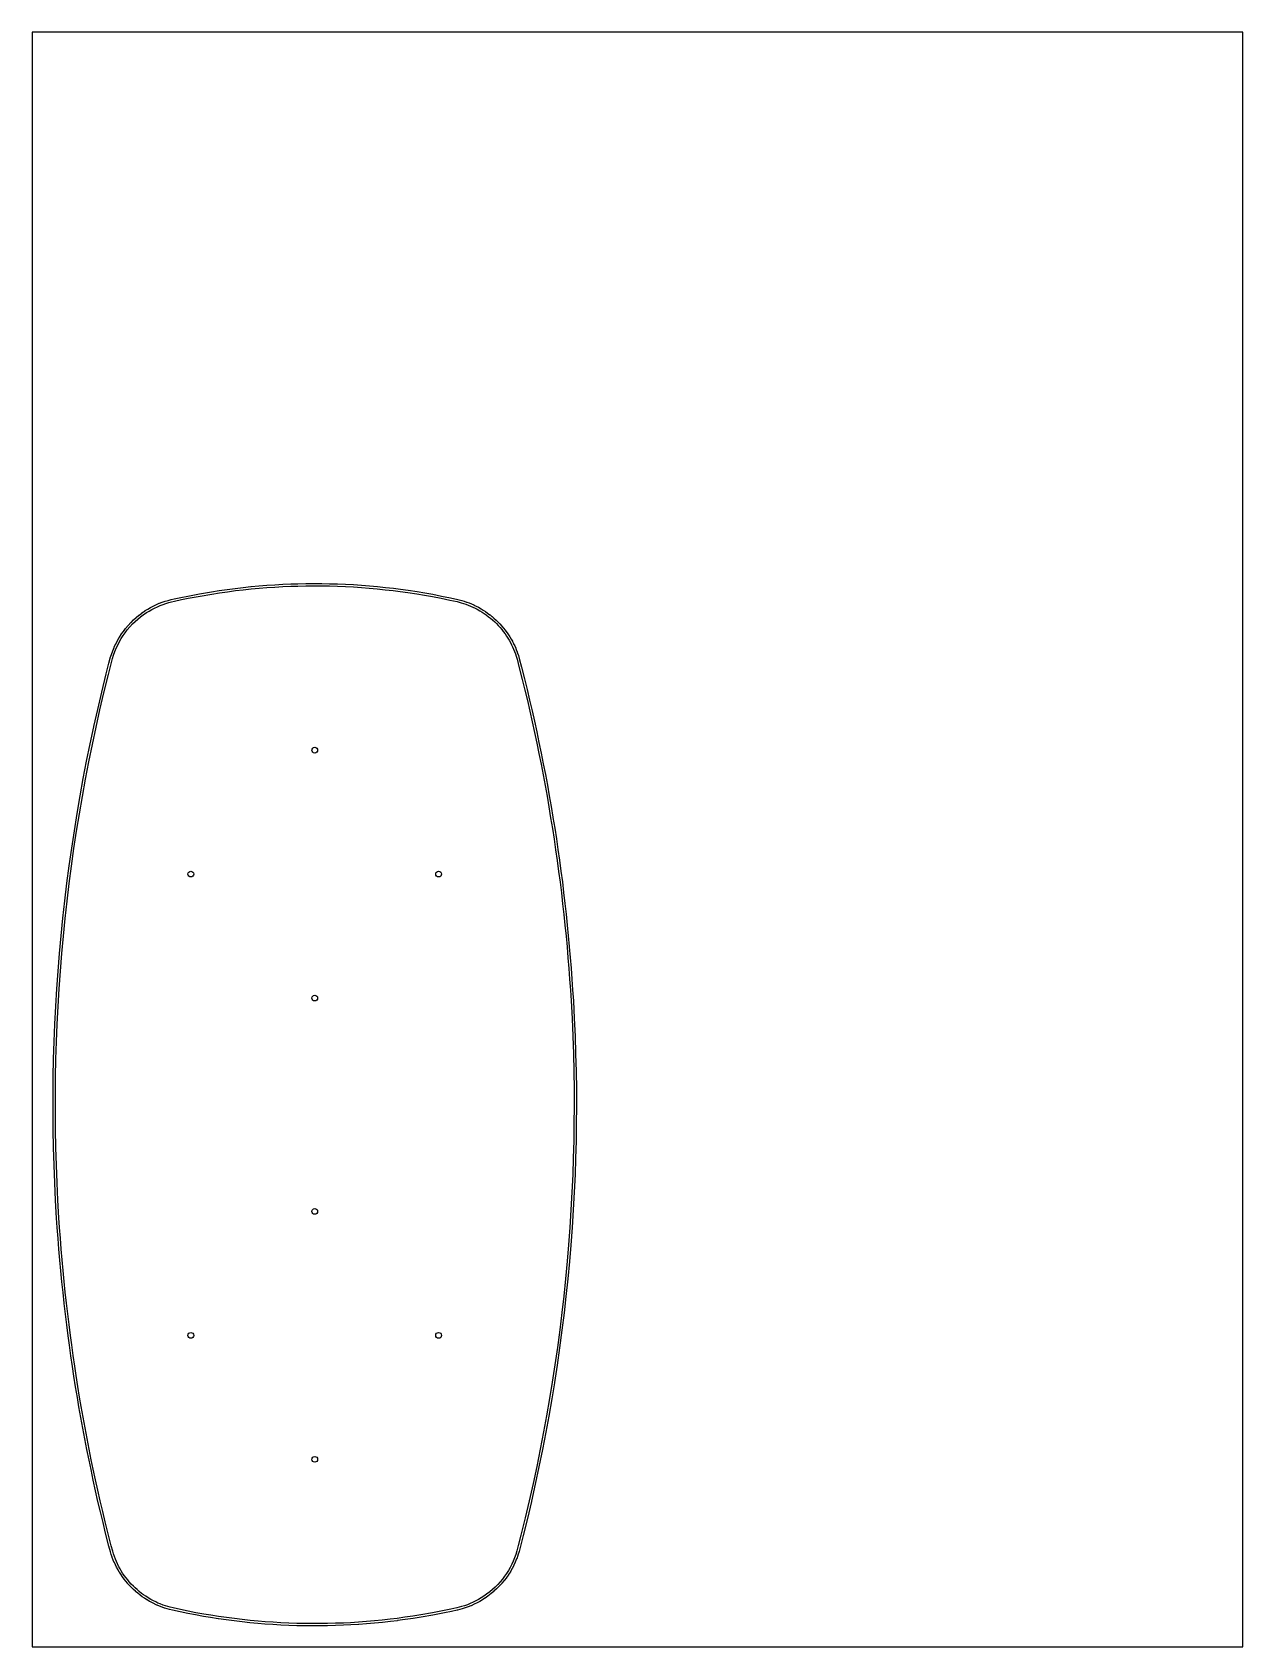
# Model space of a CAD drawing. Header units: millimetres. Extents: x 0 to 2100, y 0 to 2800.
import ezdxf

# ---------------------------------------------------------------- set-up
doc = ezdxf.new("R2010")
doc.units = ezdxf.units.MM
for name, color, linetype in [('AYAK_DELIK_D10x14', 6, 'Continuous'), ('KESIM_T8_DIS4', 5, 'Continuous'), ('PLAKA', 8, 'Continuous'), ('TABLA_NET_V91_Z4', 1, 'Continuous')]:
    doc.layers.add(name, color=color, linetype=linetype)

msp = doc.modelspace()

# ---------------------------------------------------------------- linework, layer by layer
at = {"layer": 'AYAK_DELIK_D10x14'}
for centre in [(490, 1555), (275, 1340), (705, 1340), (490, 1125), (490, 755), (275, 540), (705, 540), (490, 325)]:
    msp.add_circle(centre, 5, dxfattribs=at)
at = {"layer": 'KESIM_T8_DIS4'}
msp.add_lwpolyline([(243.5, 63.2), (243.4, 63.3), (238.3, 64.5), (238.2, 64.5), (234, 65.7), (233.9, 65.7), (229.8, 67), (229.6, 67.1), (225.6, 68.5), (225.4, 68.5), (220.6, 70.4), (220.5, 70.4), (216.5, 72.1), (216.3, 72.2), (212.4, 74), (212.3, 74.1), (207.6, 76.4), (207.5, 76.4), (203.7, 78.5), (203.6, 78.6), (199.1, 81.2), (199, 81.3), (194.6, 84.1), (194.5, 84.2), (190.9, 86.6), (190.8, 86.7), (187.3, 89.3), (187.2, 89.4), (183.2, 92.6), (183, 92.7), (179.1, 96), (179, 96.1), (175.8, 99), (175.7, 99.1), (172.6, 102.1), (172.5, 102.2), (168.9, 106), (168.8, 106.1), (165.3, 109.9), (165.2, 110), (162.4, 113.4), (162.3, 113.5), (159.7, 116.9), (159.6, 117), (156.5, 121.2), (156.4, 121.3), (153.5, 125.6), (153.4, 125.7), (151.1, 129.4), (151, 129.5), (148.8, 133.2), (148.8, 133.3), (146.3, 137.9), (146.2, 138), (144.3, 141.9), (144.2, 142), (142.4, 145.9), (142.3, 146), (140.6, 150), (140.6, 150.1), (138.7, 155), (138.7, 155.1), (137, 160), (136.9, 160.2), (135.6, 164.3), (135.6, 164.4), (135.6, 164.4), (133, 174.2), (133, 174.2), (127.2, 197), (127.2, 197.1), (122.7, 215.4), (122.7, 215.4), (118.3, 233.7), (118.3, 233.7), (114, 252), (114, 252.1), (109.9, 270.4), (109.9, 270.4), (105.8, 288.8), (105.8, 288.8), (101.9, 307.2), (101.9, 307.3), (98.5, 323.4), (98.5, 323.4), (94.8, 341.9), (94.8, 341.9), (91.2, 360.4), (91.2, 360.4), (87.7, 378.9), (87.7, 378.9), (84.3, 397.4), (84.3, 397.4), (81, 416), (81, 416), (78.3, 432.2), (78.3, 432.3), (75.2, 450.8), (75.2, 450.9), (72.3, 469.5), (72.3, 469.5), (69.8, 485.8), (69.8, 485.8), (67, 504.4), (67, 504.4), (64.4, 523.1), (64.4, 523.1), (62.2, 539.4), (62.2, 539.4), (59.8, 558.1), (59.8, 558.1), (57.5, 576.8), (57.5, 576.8), (55.4, 595.5), (55.4, 595.6), (53.3, 614.3), (53.3, 614.3), (51.4, 633), (51.4, 633), (49.6, 651.8), (49.6, 651.8), (47.8, 670.5), (47.8, 670.6), (46.2, 689.3), (46.2, 689.3), (44.8, 708.1), (44.8, 708.1), (43.4, 726.9), (43.4, 726.9), (42.3, 743.4), (42.3, 743.4), (40.5, 773.9), (40.5, 774), (39, 804.5), (39, 804.6), (37.8, 835.1), (37.8, 835.2), (36.9, 865.7), (36.9, 865.8), (36.3, 896.3), (36.3, 896.4), (36, 927), (36, 927), (36.1, 957.6), (36.1, 957.6), (36.4, 988.2), (36.4, 988.3), (37, 1018.8), (37, 1018.9), (38, 1049.4), (38, 1049.5), (39.2, 1080), (39.2, 1080.1), (40.7, 1110.6), (40.7, 1110.7), (42.6, 1141.2), (42.6, 1141.2), (44.8, 1171.8), (44.8, 1171.8), (47.2, 1202.3), (47.2, 1202.3), (50, 1232.8), (50, 1232.8), (53.1, 1263.3), (53.1, 1263.3), (56.4, 1293.7), (56.4, 1293.7), (60.1, 1324.1), (60.1, 1324.1), (64.1, 1354.5), (64.1, 1354.5), (68.4, 1384.8), (68.4, 1384.8), (73, 1415.1), (73, 1415.1), (77.8, 1445.3), (77.9, 1445.3), (83, 1475.5), (83, 1475.5), (88.5, 1505.6), (88.5, 1505.6), (94.3, 1535.7), (94.3, 1535.7), (100.4, 1565.7), (100.4, 1565.7), (106.8, 1595.6), (106.8, 1595.7), (113.5, 1625.5), (113.5, 1625.6), (120.5, 1655.4), (120.5, 1655.4), (128.3, 1687.4), (128.3, 1687.4), (133, 1705.7), (133, 1705.7), (135.3, 1714.7), (135.4, 1714.8), (135.4, 1714.9), (137.2, 1720.7), (137.2, 1720.8), (137.2, 1720.8), (139.6, 1727.4), (139.6, 1727.5), (139.7, 1727.5), (142, 1733.1), (142, 1733.2), (142, 1733.3), (144.6, 1738.8), (144.6, 1738.9), (144.7, 1739), (147.9, 1745.1), (147.9, 1745.2), (148, 1745.3), (151, 1750.5), (151.1, 1750.6), (151.1, 1750.7), (154.4, 1755.8), (154.4, 1755.8), (154.5, 1755.9), (158, 1760.9), (158, 1761), (158.1, 1761), (161.8, 1765.8), (161.8, 1765.9), (161.9, 1766), (166.3, 1771.3), (166.4, 1771.3), (166.5, 1771.4), (171.2, 1776.5), (171.3, 1776.6), (171.3, 1776.6), (175.7, 1780.9), (175.7, 1780.9), (175.8, 1781), (180.3, 1785), (180.4, 1785.1), (180.4, 1785.1), (185.1, 1789), (185.2, 1789.1), (185.3, 1789.1), (190.1, 1792.8), (190.2, 1792.8), (190.2, 1792.9), (196, 1796.8), (196, 1796.8), (196.1, 1796.9), (200.5, 1799.6), (200.7, 1799.7), (205.2, 1802.3), (205.3, 1802.4), (209.9, 1804.8), (210, 1804.8), (210, 1804.8), (215.5, 1807.4), (215.6, 1807.5), (215.7, 1807.5), (220.4, 1809.6), (220.6, 1809.6), (225.4, 1811.5), (225.6, 1811.5), (230.5, 1813.2), (230.6, 1813.3), (235.6, 1814.8), (235.7, 1814.8), (240.8, 1816.1), (240.9, 1816.2), (246.1, 1817.3), (246.1, 1817.3), (258, 1819.9), (258, 1819.9), (269.8, 1822.3), (269.9, 1822.3), (290.2, 1826.2), (290.3, 1826.2), (310.7, 1829.7), (310.8, 1829.7), (324.4, 1831.8), (324.5, 1831.8), (338.1, 1833.7), (338.2, 1833.7), (351.9, 1835.5), (351.9, 1835.5), (365.6, 1837.1), (365.7, 1837.1), (379.4, 1838.6), (379.5, 1838.6), (393.2, 1839.8), (393.3, 1839.8), (406.8, 1840.9), (406.9, 1840.9), (420.6, 1841.9), (420.7, 1841.9), (434.5, 1842.6), (434.5, 1842.6), (448.3, 1843.2), (448.4, 1843.2), (460.6, 1843.6), (460.7, 1843.6), (474.5, 1843.9), (474.5, 1843.9), (488.4, 1844), (488.4, 1844), (502.2, 1843.9), (502.3, 1843.9), (515.8, 1843.7), (515.9, 1843.7), (529.7, 1843.3), (529.7, 1843.3), (543.5, 1842.7), (543.6, 1842.7), (557.4, 1842), (557.4, 1842), (571.2, 1841.1), (571.2, 1841.1), (585, 1840), (585.1, 1840), (598.8, 1838.7), (598.9, 1838.7), (612.6, 1837.3), (612.6, 1837.3), (626.4, 1835.7), (626.4, 1835.7), (638.6, 1834.2), (638.6, 1834.2), (652.3, 1832.3), (652.4, 1832.3), (667.5, 1830), (667.6, 1830), (681.2, 1827.7), (681.2, 1827.7), (694.8, 1825.3), (694.9, 1825.3), (710.1, 1822.3), (710.2, 1822.3), (725.4, 1819.2), (725.4, 1819.2), (738.2, 1816.4), (738.3, 1816.3), (738.4, 1816.3), (745.1, 1814.6), (745.2, 1814.5), (745.2, 1814.5), (749.4, 1813.3), (749.5, 1813.2), (753.6, 1811.8), (753.7, 1811.8), (757.8, 1810.3), (757.9, 1810.2), (761.9, 1808.6), (762, 1808.5), (766, 1806.8), (766.1, 1806.7), (770, 1804.8), (770.1, 1804.8), (773.9, 1802.8), (774.1, 1802.7), (778.6, 1800.2), (778.7, 1800.1), (782.4, 1797.8), (782.5, 1797.8), (786.1, 1795.4), (786.2, 1795.3), (789.8, 1792.8), (789.9, 1792.8), (794.1, 1789.6), (794.2, 1789.6), (797.5, 1786.9), (797.6, 1786.8), (800.9, 1784), (801, 1783.9), (804.9, 1780.4), (805, 1780.3), (808.1, 1777.2), (808.1, 1777.1), (811.1, 1774), (811.2, 1773.9), (814.7, 1770.1), (814.8, 1770), (817.6, 1766.6), (817.7, 1766.5), (820.3, 1763.1), (820.4, 1763), (823.5, 1758.8), (823.6, 1758.7), (826, 1755.2), (826.1, 1755.1), (828.4, 1751.4), (828.5, 1751.3), (830.7, 1747.6), (830.8, 1747.5), (832.9, 1743.7), (832.9, 1743.6), (834.9, 1739.7), (835, 1739.6), (836.9, 1735.7), (836.9, 1735.6), (838.7, 1731.6), (838.7, 1731.5), (840.3, 1727.5), (840.4, 1727.4), (841.9, 1723.3), (841.9, 1723.2), (843.3, 1719.1), (843.4, 1719), (844.9, 1714), (844.9, 1713.9), (844.9, 1713.9), (848.8, 1698.9), (848.8, 1698.9), (853.9, 1678.4), (853.9, 1678.4), (858.4, 1660.1), (858.4, 1660), (862.8, 1641.7), (862.8, 1641.7), (867, 1623.4), (867, 1623.3), (871.2, 1605), (871.2, 1605), (875.2, 1586.6), (875.2, 1586.6), (879.1, 1568.1), (879.1, 1568.1), (882.9, 1549.7), (882.9, 1549.7), (886.6, 1531.2), (886.6, 1531.2), (890.1, 1512.7), (890.1, 1512.7), (893.6, 1494.2), (893.6, 1494.1), (896.9, 1475.6), (896.9, 1475.6), (900.2, 1457), (900.2, 1457), (903.3, 1438.5), (903.3, 1438.4), (906.3, 1419.9), (906.3, 1419.8), (909.2, 1401.2), (909.2, 1401.2), (911.9, 1382.6), (911.9, 1382.6), (914.6, 1363.9), (914.6, 1363.9), (917.1, 1345.3), (917.2, 1345.2), (919.6, 1326.6), (919.6, 1326.5), (921.9, 1307.9), (921.9, 1307.8), (924.1, 1289.1), (924.1, 1289.1), (926.2, 1270.4), (926.2, 1270.4), (928.1, 1251.7), (928.1, 1251.6), (930, 1232.9), (930, 1232.9), (931.7, 1214.2), (931.7, 1214.1), (933.4, 1195.4), (933.4, 1195.4), (934.9, 1176.6), (934.9, 1176.6), (936.3, 1157.8), (936.3, 1157.8), (937.5, 1139), (937.5, 1139), (938.7, 1120.2), (938.7, 1120.2), (940.4, 1089.6), (940.4, 1089.6), (941.7, 1059), (941.7, 1059), (942.7, 1028.4), (942.7, 1028.4), (943.5, 997.8), (943.5, 997.7), (943.9, 967.2), (943.9, 967.1), (944, 936.5), (944, 936.5), (943.8, 908.3), (943.8, 908.2), (943.4, 877.6), (943.4, 877.6), (942.6, 847), (942.6, 847), (941.6, 818.8), (941.6, 818.7), (940.2, 788.2), (940.2, 788.1), (938.6, 757.6), (938.6, 757.6), (936.6, 727), (936.6, 727), (934.3, 696.5), (934.3, 696.5), (932, 668.3), (932, 668.3), (929.1, 637.8), (929.1, 637.8), (925.9, 607.4), (925.9, 607.3), (922.7, 579.3), (922.7, 579.3), (919, 548.9), (919, 548.9), (914.9, 518.5), (914.9, 518.5), (910.6, 488.2), (910.6, 488.2), (905.9, 458), (905.9, 457.9), (901.4, 430.1), (901.4, 430), (896.1, 399.9), (896.1, 399.8), (891, 372.1), (891, 372), (885.2, 342), (885.2, 342), (879.1, 312), (879.1, 312), (872.7, 282.1), (872.7, 282), (866, 252.2), (866, 252.1), (859, 222.4), (859, 222.3), (851.7, 192.6), (851.7, 192.6), (847, 174.3), (847, 174.3), (844.7, 165.3), (844.6, 165.2), (844.6, 165.1), (842.5, 158.5), (842.5, 158.4), (842.5, 158.3), (840.4, 152.6), (840.4, 152.5), (840.3, 152.5), (838, 146.9), (838, 146.8), (838, 146.7), (835.4, 141.2), (835.4, 141.1), (835.3, 141), (832.5, 135.7), (832.5, 135.6), (832.5, 135.5), (829.4, 130.2), (829.4, 130.2), (829.4, 130.1), (826.1, 125), (826.1, 124.9), (826, 124.8), (822.6, 119.8), (822.5, 119.8), (822.5, 119.7), (818.8, 114.9), (818.7, 114.8), (818.7, 114.7), (814.8, 110.1), (814.8, 110), (814.7, 109.9), (810.6, 105.4), (810.6, 105.4), (810.5, 105.3), (805.6, 100.4), (805.6, 100.3), (805.5, 100.2), (801, 96.1), (801, 96.1), (800.9, 96), (796.3, 92.1), (796.2, 92.1), (796.1, 92), (790.6, 87.8), (790.6, 87.7), (790.5, 87.7), (785.5, 84.2), (785.4, 84.2), (785.4, 84.1), (781, 81.3), (780.9, 81.2), (776.4, 78.6), (776.3, 78.5), (771.7, 76), (771.6, 76), (766.9, 73.7), (766.8, 73.6), (766.8, 73.6), (761.2, 71.1), (761.1, 71.1), (761.1, 71.1), (756.2, 69.1), (756.1, 69.1), (751.2, 67.3), (751.1, 67.3), (746.1, 65.7), (746, 65.7), (741.8, 64.5), (741.7, 64.5), (737.5, 63.5), (737.4, 63.4), (727.1, 61.2), (727.1, 61.2), (715.3, 58.7), (715.2, 58.7), (695.1, 54.8), (695, 54.8), (674.6, 51.2), (674.6, 51.2), (660.9, 49), (660.9, 49), (647.2, 47), (647.2, 47), (633.5, 45.2), (633.4, 45.1), (621.2, 43.7), (621.2, 43.6), (607.5, 42.1), (607.4, 42.1), (593.9, 40.8), (593.8, 40.8), (580.1, 39.6), (580, 39.6), (566.3, 38.6), (566.2, 38.6), (552.4, 37.7), (552.4, 37.7), (540.1, 37.1), (540.1, 37.1), (526.3, 36.6), (526.2, 36.6), (512.4, 36.2), (512.4, 36.2), (498.8, 36), (498.7, 36), (484.9, 36), (484.9, 36), (472.6, 36.1), (472.5, 36.1), (458.7, 36.4), (458.7, 36.4), (444.9, 36.9), (444.9, 36.9), (431.1, 37.5), (431, 37.5), (417.4, 38.3), (417.4, 38.3), (403.6, 39.3), (403.6, 39.3), (391.3, 40.3), (391.3, 40.3), (377.5, 41.6), (377.5, 41.6), (364, 43.1), (363.9, 43.1), (350.2, 44.7), (350.2, 44.7), (336.5, 46.5), (336.4, 46.5), (322.8, 48.5), (322.7, 48.5), (309.1, 50.6), (309, 50.6), (296.9, 52.6), (296.9, 52.6), (283.3, 55.1), (283.2, 55.1), (269.9, 57.7), (269.8, 57.7), (256.3, 60.5), (256.3, 60.5)], close=True, dxfattribs=at)
at = {"layer": 'PLAKA'}
msp.add_lwpolyline([(2100, 0), (2100, 2800), (0, 2800), (0, 0)], close=True, dxfattribs=at)
at = {"layer": 'TABLA_NET_V91_Z4'}
msp.add_lwpolyline([(244.3, 67.2), (239.3, 68.4), (235.1, 69.5), (231, 70.8), (226.9, 72.3), (222, 74.1), (218, 75.8), (214.1, 77.6), (209.4, 80), (205.6, 82), (201.2, 84.7), (196.8, 87.5), (193.2, 89.9), (189.7, 92.5), (185.6, 95.7), (181.7, 99.1), (178.5, 102), (175.4, 105), (171.7, 108.7), (168.3, 112.6), (165.5, 115.9), (162.8, 119.3), (159.7, 123.5), (156.8, 127.8), (154.5, 131.5), (152.3, 135.2), (149.8, 139.8), (147.8, 143.7), (146, 147.6), (144.3, 151.6), (142.4, 156.4), (140.7, 161.3), (139.5, 165.5), (136.9, 175.2), (131.1, 198), (126.6, 216.3), (122.2, 234.6), (117.9, 252.9), (113.8, 271.3), (109.7, 289.7), (105.8, 308.1), (102.4, 324.2), (98.7, 342.7), (95.1, 361.1), (91.6, 379.6), (88.2, 398.1), (85, 416.7), (82.2, 432.9), (79.1, 451.5), (76.2, 470.1), (73.7, 486.4), (71, 505), (68.4, 523.6), (66.2, 539.9), (63.8, 558.6), (61.5, 577.3), (59.4, 596), (57.3, 614.7), (55.4, 633.4), (53.5, 652.2), (51.8, 670.9), (50.2, 689.7), (48.8, 708.4), (47.4, 727.2), (46.3, 743.6), (44.5, 774.2), (43, 804.7), (41.8, 835.3), (40.9, 865.8), (40.3, 896.4), (40, 927), (40.1, 957.6), (40.4, 988.2), (41, 1018.8), (41.9, 1049.3), (43.2, 1079.9), (44.7, 1110.4), (46.6, 1141), (48.7, 1171.5), (51.2, 1202), (54, 1232.4), (57, 1262.8), (60.4, 1293.2), (64.1, 1323.6), (68.1, 1353.9), (72.3, 1384.2), (76.9, 1414.5), (81.8, 1444.7), (87, 1474.8), (92.5, 1504.9), (98.2, 1534.9), (104.3, 1564.9), (110.7, 1594.8), (117.4, 1624.7), (124.4, 1654.4), (132.2, 1686.4), (136.8, 1704.7), (139.2, 1713.7), (141, 1719.5), (143.4, 1726), (145.7, 1731.6), (148.2, 1737.1), (151.4, 1743.3), (154.5, 1748.5), (157.8, 1753.6), (161.2, 1758.6), (164.9, 1763.4), (169.4, 1768.7), (174.1, 1773.8), (178.5, 1778), (183, 1782.1), (187.7, 1785.9), (192.5, 1789.6), (198.2, 1793.5), (202.6, 1796.2), (207.2, 1798.8), (211.8, 1801.2), (217.2, 1803.8), (222, 1805.9), (226.9, 1807.7), (231.8, 1809.4), (236.8, 1810.9), (241.8, 1812.3), (247, 1813.4), (258.8, 1816), (270.6, 1818.4), (291, 1822.3), (311.4, 1825.7), (325, 1827.8), (338.7, 1829.8), (352.4, 1831.6), (366.1, 1833.2), (379.8, 1834.6), (393.6, 1835.9), (407.1, 1836.9), (420.9, 1837.9), (434.7, 1838.6), (448.5, 1839.2), (460.8, 1839.6), (474.6, 1839.9), (488.4, 1840), (502.2, 1839.9), (515.8, 1839.7), (529.6, 1839.3), (543.4, 1838.7), (557.2, 1838), (570.9, 1837.1), (584.7, 1836), (598.4, 1834.8), (612.2, 1833.3), (625.9, 1831.8), (638.1, 1830.2), (651.8, 1828.3), (666.9, 1826), (680.5, 1823.7), (694.1, 1821.3), (709.4, 1818.4), (724.6, 1815.3), (737.4, 1812.5), (744.1, 1810.7), (748.2, 1809.4), (752.3, 1808), (756.4, 1806.5), (760.4, 1804.9), (764.3, 1803.1), (768.2, 1801.2), (772.1, 1799.2), (776.6, 1796.7), (780.3, 1794.4), (783.9, 1792), (787.5, 1789.6), (791.7, 1786.4), (795, 1783.7), (798.3, 1780.9), (802.2, 1777.4), (805.3, 1774.4), (808.3, 1771.3), (811.7, 1767.4), (814.5, 1764.1), (817.2, 1760.7), (820.3, 1756.5), (822.7, 1752.9), (825.1, 1749.2), (827.3, 1745.5), (829.4, 1741.7), (831.4, 1737.9), (833.3, 1734), (835, 1730), (836.6, 1726), (838.1, 1721.9), (839.5, 1717.8), (841, 1712.9), (844.9, 1697.9), (850, 1677.4), (854.5, 1659.1), (858.9, 1640.8), (863.1, 1622.5), (867.2, 1604.1), (871.3, 1585.7), (875.2, 1567.3), (879, 1548.9), (882.6, 1530.4), (886.2, 1511.9), (889.7, 1493.4), (893, 1474.9), (896.2, 1456.4), (899.3, 1437.8), (902.3, 1419.2), (905.2, 1400.6), (908, 1382), (910.6, 1363.4), (913.2, 1344.7), (915.6, 1326.1), (917.9, 1307.4), (920.1, 1288.7), (922.2, 1270), (924.2, 1251.3), (926, 1232.5), (927.8, 1213.8), (929.4, 1195), (930.9, 1176.3), (932.3, 1157.5), (933.6, 1138.7), (934.7, 1119.9), (936.4, 1089.4), (937.7, 1058.8), (938.7, 1028.3), (939.5, 997.7), (939.9, 967.1), (940, 936.5), (939.8, 908.3), (939.4, 877.7), (938.6, 847.1), (937.6, 818.9), (936.2, 788.4), (934.6, 757.8), (932.6, 727.3), (930.3, 696.8), (928, 668.7), (925.1, 638.2), (922, 607.8), (918.8, 579.7), (915, 549.4), (911, 519.1), (906.6, 488.8), (902, 458.6), (897.4, 430.7), (892.2, 400.6), (887.1, 372.8), (881.3, 342.8), (875.2, 312.8), (868.8, 282.9), (862.1, 253), (855.1, 223.3), (847.8, 193.6), (843.2, 175.3), (840.8, 166.3), (838.7, 159.7), (836.6, 154), (834.3, 148.4), (831.8, 142.9), (829, 137.5), (826, 132.2), (822.7, 127.1), (819.3, 122.1), (815.6, 117.3), (811.7, 112.6), (807.7, 108.1), (802.8, 103.2), (798.3, 99.1), (793.7, 95.2), (788.2, 90.9), (783.2, 87.5), (778.8, 84.7), (774.4, 82), (769.8, 79.6), (765.1, 77.3), (759.6, 74.8), (754.8, 72.9), (749.9, 71.1), (744.9, 69.5), (740.7, 68.4), (736.5, 67.3), (726.3, 65.1), (714.4, 62.6), (694.3, 58.7), (673.9, 55.1), (660.3, 53), (646.6, 51), (633, 49.1), (620.8, 47.6), (607, 46.1), (593.5, 44.8), (579.8, 43.6), (566, 42.6), (552.2, 41.7), (539.9, 41.1), (526.1, 40.6), (512.3, 40.2), (498.7, 40), (484.9, 40), (472.6, 40.1), (458.8, 40.4), (445, 40.9), (431.2, 41.5), (417.7, 42.3), (403.9, 43.3), (391.7, 44.3), (377.9, 45.6), (364.4, 47), (350.7, 48.7), (337, 50.5), (323.3, 52.4), (309.7, 54.5), (297.6, 56.6), (284, 59), (270.6, 61.6), (257.1, 64.4)], close=True, dxfattribs=at)

doc.saveas('drawing.dxf')
